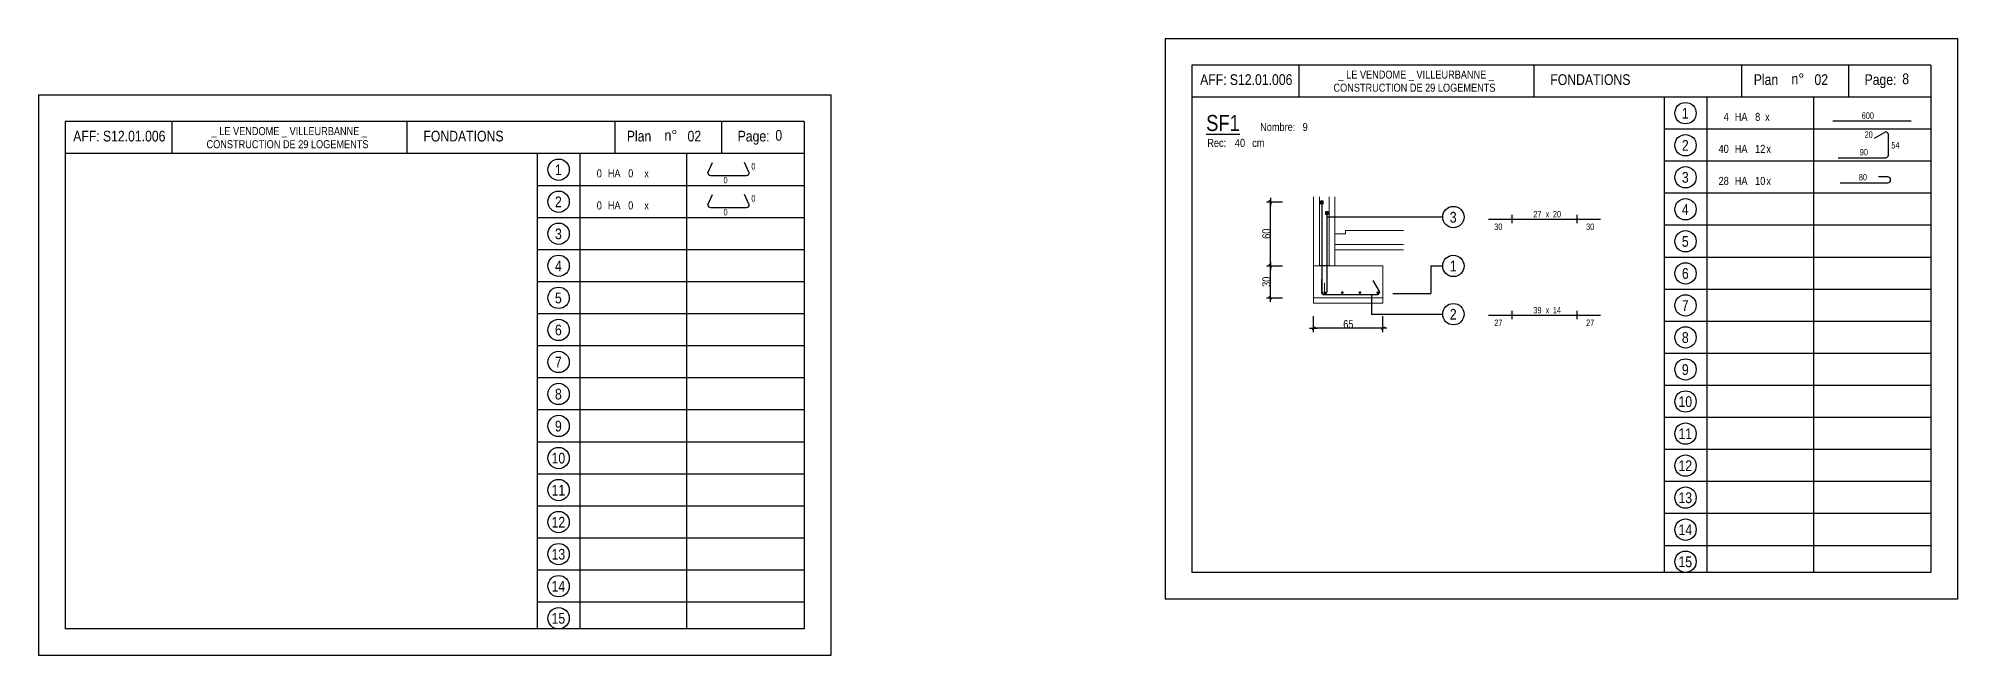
# Model space of a CAD drawing. Header units: centimetres. Extents: x 16433 to 114398, y -50094 to -12305.
# Drawn here: x 81126 to 84723, y -23816 to -22660 of the extents above; entities that cross this region are included whole.
import ezdxf
from ezdxf.enums import TextEntityAlignment as Align

# ---------------------------------------------------------------- set-up
doc = ezdxf.new("R2010")
doc.units = ezdxf.units.CM
doc.header["$LTSCALE"] = 0.5
doc.layers.get('DEFPOINTS').update_dxf_attribs({"linetype": 'CONTINUOUS'})
for name, color, linetype in [('01_cote_gen', 4, 'CONTINUOUS'), ('01_fenetres', 171, 'CONTINUOUS'), ('01_linteaux', 2, 'CONTINUOUS'), ('01_texte', 230, 'CONTINUOUS'), ('AA_COTES', 2, 'CONTINUOUS')]:
    doc.layers.add(name, color=color, linetype=linetype)
doc.layers.add('01_sem', color=42, linetype='CONTINUOUS', lineweight=15)
doc.styles.add('STYLE2', font='ARIALN.TTF')
doc.linetypes.add('ZIGZAG', pattern='A,0.00254,-5.08,[131,ltypeshp.shx,S=5.08,R=0,X=-5.08,Y=0],-10.16,[131,ltypeshp.shx,S=5.08,R=180,X=5.08,Y=0],-5.08', length=20.32254)
doc.dimstyles.new('JB25', dxfattribs={"dimscale": 0.1, "dimtxt": 150, "dimasz": 15, "dimexe": 0.1, "dimexo": 0.1, "dimgap": 0.09, "dimtad": 1, "dimdec": 1, "dimlfac": 0.5, "dimdsep": 46, "dimtxsty": 'STYLE2', "dimblk1": 'BOND_G', "dimblk2": 'BOND_D', "dimsah": 1, "dimcen": 1.5, "dimdle": 0.01, "dimse1": 1, "dimse2": 1, "dimclrd": 4, "dimclre": 2, "dimclrt": 6, "dimazin": 2, "dimtfac": 2.333333, "dimtdec": 1, "dimtix": 1, "dimtmove": 2, "dimatfit": 3, "dimldrblk": 'BOND_G', "dimfxl": 1, "dimtolj": 1, "dimtzin": 0, "dimarcsym": 0})

# ---------------------------------------------------------------- blocks, each defined once
blk = doc.blocks.new('BOND_G')
at = {"layer": 'AA_COTES', "color": 0}
for p, q in [((5, 0), (-5, 0)), ((1.8, 1.8), (-1.8, -1.8)), ((0, -5), (0, 15))]:
    blk.add_line(p, q, dxfattribs=at)
blk = doc.blocks.new('BOND_D')
at = {"layer": 'AA_COTES', "color": 0}
for p, q in [((5, 0), (-5, 0)), ((-1.8, -1.8), (1.8, 1.8)), ((0, 5), (0, -15))]:
    blk.add_line(p, q, dxfattribs=at)
blk = doc.blocks.new('*D4388')
at = {"layer": '01_cote_gen', "color": 4, "linetype": 'Continuous', "lineweight": -2, "transparency": 16777216}
blk.add_line((83435.4, -23144.4), (83435.4, -23087.4), dxfattribs=at)
at = {"layer": 'DEFPOINTS', "color": 0, "linetype": 'Continuous'}
for p in [(83413.8, -23085.9), (83435.4, -23085.9), (83398.8, -23145.9)]:
    blk.add_point(p, dxfattribs=at)
at = {"layer": '01_cote_gen', "color": 4, "linetype": 'Continuous', "lineweight": -2, "transparency": 16777216, "xscale": 1.5, "yscale": 1.5, "zscale": 1.5}
for name, p, rotation in [('BOND_D', (83435.4, -23085.9), 90), ('BOND_G', (83435.4, -23145.9), 270)]:
    blk.add_blockref(name, p, dxfattribs=dict(at, rotation=rotation))
at = {"layer": '01_cote_gen', "color": 6, "linetype": 'Continuous', "lineweight": 0, "transparency": 16777216, "insert": (83427.8, -23115.9), "char_height": 15, "attachment_point": 5, "rotation": 90, "style": 'STYLE2'}
blk.add_mtext('\\A1;30', dxfattribs=at)
blk = doc.blocks.new('*D4389')
at = {"layer": '01_cote_gen', "color": 4, "linetype": 'Continuous', "lineweight": -2, "transparency": 16777216}
blk.add_line((83644.9, -23203), (83517.9, -23203), dxfattribs=at)
at = {"layer": 'DEFPOINTS', "color": 0, "linetype": 'Continuous'}
for p in [(83516.4, -23134.9), (83646.4, -23134.9), (83516.4, -23203)]:
    blk.add_point(p, dxfattribs=at)
at = {"layer": '01_cote_gen', "color": 4, "linetype": 'Continuous', "lineweight": -2, "transparency": 16777216, "xscale": 1.5, "yscale": 1.5, "zscale": 1.5, "rotation": 180}
blk.add_blockref('BOND_D', (83516.4, -23203), dxfattribs=at)
at = {"layer": '01_cote_gen', "color": 4, "linetype": 'Continuous', "lineweight": -2, "transparency": 16777216, "xscale": 1.5, "yscale": 1.5, "zscale": 1.5}
blk.add_blockref('BOND_G', (83646.4, -23203), dxfattribs=at)
at = {"layer": '01_cote_gen', "color": 6, "linetype": 'Continuous', "lineweight": 0, "transparency": 16777216, "insert": (83581.4, -23195.4), "char_height": 15, "attachment_point": 5, "style": 'STYLE2'}
blk.add_mtext('\\A1;65', dxfattribs=at)
blk = doc.blocks.new('*D4390')
at = {"layer": '01_cote_gen', "color": 4, "linetype": 'Continuous', "lineweight": -2, "transparency": 16777216}
blk.add_line((83435.4, -23084.4), (83435.4, -22967.4), dxfattribs=at)
at = {"layer": 'DEFPOINTS', "color": 0, "linetype": 'Continuous'}
for p in [(83435.4, -22965.9), (83480.1, -22965.9), (83510.1, -23085.9)]:
    blk.add_point(p, dxfattribs=at)
at = {"layer": '01_cote_gen', "color": 4, "linetype": 'Continuous', "lineweight": -2, "transparency": 16777216, "xscale": 1.5, "yscale": 1.5, "zscale": 1.5}
for name, p, rotation in [('BOND_D', (83435.4, -22965.9), 90), ('BOND_G', (83435.4, -23085.9), 270)]:
    blk.add_blockref(name, p, dxfattribs=dict(at, rotation=rotation))
at = {"layer": '01_cote_gen', "color": 6, "linetype": 'Continuous', "lineweight": 0, "transparency": 16777216, "insert": (83427.8, -23025.9), "char_height": 15, "attachment_point": 5, "rotation": 90, "style": 'STYLE2'}
blk.add_mtext('\\A1;60', dxfattribs=at)

msp = doc.modelspace()

# ---------------------------------------------------------------- linework, layer by layer
at = {"layer": '01_fenetres', "ltscale": 30}
for p, q in [((84673.395, -22710.106), (83288.395, -22710.106)), ((83288.395, -22710.106), (83288.395, -23660.106)), ((83288.395, -22710.106), (83288.395, -23660.106)), ((83288.395, -22710.106), (83288.395, -23660.106)), ((83488.395, -22710.106), (83488.395, -22770.106)), ((83929.067, -22710.106), (83929.067, -22770.106)), ((84319.262, -22770.106), (84319.262, -22710.106)), ((84519.262, -22770.106), (84519.262, -22710.106)), ((84673.395, -22710.106), (84673.395, -23660.106)), ((84673.395, -22770.106), (83288.395, -22770.106)), ((82561.241, -22815.948), (81176.241, -22815.948)), ((81176.241, -22815.948), (81176.241, -23765.948)), ((81176.241, -22815.948), (81176.241, -23765.948)), ((81176.241, -22815.948), (81176.241, -23765.948)), ((81376.241, -22815.948), (81376.241, -22875.948)), ((81816.913, -22815.948), (81816.913, -22875.948)), ((82207.108, -22875.948), (82207.108, -22815.948)), ((82407.108, -22875.948), (82407.108, -22815.948)), ((82561.241, -22815.948), (82561.241, -23765.948)), ((82561.241, -22875.948), (81176.241, -22875.948)), ((84673.395, -23660.106), (83288.395, -23660.106)), ((82561.241, -23765.948), (81176.241, -23765.948))]:
    msp.add_line(p, q, dxfattribs=at)
at = {"layer": '01_linteaux', "linetype": 'Continuous'}
for p, q in [((84489.248, -22814.178), (84636.36, -22814.178)), ((84588.647, -22835.235), (84566.996, -22847.735)), ((84593.647, -22878.555), (84593.647, -22840.235)), ((82381.013, -22911.727), (82389.708, -22892.502)), ((82458.597, -22911.727), (82449.902, -22892.502)), ((84499.41, -22883.555), (84588.647, -22883.555)), ((82386.013, -22916.727), (82453.597, -22916.727)), ((84503.155, -22930.313), (84592.391, -22930.313)), ((84592.391, -22919.31), (84575.391, -22919.31)), ((82381.013, -22971.727), (82389.708, -22952.502)), ((82386.013, -22976.727), (82453.597, -22976.727)), ((82458.597, -22971.727), (82449.902, -22952.502)), ((83531.782, -22965.851), (83531.782, -23134.851)), ((83540.882, -22985.851), (83540.882, -23134.851)), ((83530.882, -23111.099), (83530.882, -23134.851)), ((83640.363, -23134.851), (83627.863, -23113.2)), ((83536.782, -23139.851), (83635.363, -23139.851))]:
    msp.add_line(p, q, dxfattribs=at)
for centre, radius, start, end in [((84588.647, -22840.235), 5, 0, 90), ((82386.013, -22911.727), 5, 180, 270), ((82453.597, -22911.727), 5, 270, 0), ((84588.647, -22878.555), 5, 270, 0), ((84592.391, -22924.812), 5.502, 270, 90), ((82386.013, -22971.727), 5, 180, 270), ((82453.597, -22971.727), 5, 270, 0), ((83535.882, -23134.851), 5, 180, 270), ((83536.782, -23134.851), 5, 180, 270), ((83535.882, -23134.851), 5, 270, 0), ((83635.363, -23134.851), 5, 270, 0)]:
    msp.add_arc(centre, radius, start, end, dxfattribs=at)
at = {"layer": '01_sem', "lineweight": 0, "ltscale": 7}
for p, q in [((83516.363, -22956.914), (83516.363, -23055.851)), ((83527.363, -22956.914), (83527.363, -23085.851)), ((83545.363, -22956.914), (83545.363, -23085.851)), ((83556.363, -22956.914), (83556.363, -23085.851)), ((83576.363, -23019.851), (83684.561, -23019.851)), ((83576.363, -23019.851), (83576.363, -23025.851)), ((83516.363, -23055.851), (83516.363, -23155.851)), ((83556.363, -23025.851), (83576.363, -23025.851)), ((83556.363, -23045.851), (83684.561, -23045.851)), ((83556.363, -23055.851), (83684.561, -23055.851)), ((83646.363, -23085.851), (83646.363, -23155.851)), ((83516.363, -23145.851), (83646.363, -23145.851)), ((83516.363, -23155.851), (83646.363, -23155.851))]:
    msp.add_line(p, q, dxfattribs=at)
at = {"layer": '01_sem', "linetype": 'Continuous', "lineweight": 0}
for p, q in [((83527.363, -23085.851), (83516.363, -23085.851)), ((83545.363, -23085.851), (83646.363, -23085.851)), ((83537.061, -23136.228), (83537.061, -23117.783))]:
    msp.add_line(p, q, dxfattribs=at)
at = {"layer": '01_texte', "ltscale": 30}
for p, q in [((83238.395, -22660.106), (83238.395, -23710.106)), ((83238.395, -22660.106), (84723.395, -22660.106)), ((84723.395, -22660.106), (84723.395, -23710.106)), ((84723.395, -22660.106), (84723.395, -23710.106)), ((81126.241, -22765.948), (81126.241, -23815.948)), ((81126.241, -22765.948), (82611.241, -22765.948)), ((82611.241, -22765.948), (82611.241, -23815.948)), ((82611.241, -22765.948), (82611.241, -23815.948)), ((84173.395, -22770.106), (84173.395, -23660.106)), ((84253.395, -22770.106), (84253.395, -23660.106)), ((84453.395, -22770.106), (84453.395, -23660.106)), ((84673.395, -22830.106), (84173.395, -22830.106)), ((82061.241, -22875.948), (82061.241, -23765.948)), ((82141.241, -22875.948), (82141.241, -23765.948)), ((82341.241, -22875.948), (82341.241, -23765.948)), ((84673.395, -22890.106), (84173.395, -22890.106)), ((82561.241, -22935.948), (82061.241, -22935.948)), ((83529.936, -22970.767), (83529.936, -22964.502)), ((83529.936, -22964.502), (83533.673, -22964.502)), ((83533.673, -22964.502), (83533.673, -22970.767)), ((83539.013, -22990.767), (83539.013, -22984.502)), ((83539.013, -22984.502), (83542.751, -22984.502)), ((83542.751, -22984.502), (83542.751, -22990.767)), ((84673.395, -22950.106), (84173.395, -22950.106)), ((82561.241, -22995.948), (82061.241, -22995.948)), ((84673.395, -23010.106), (84173.395, -23010.106)), ((82561.241, -23055.948), (82061.241, -23055.948)), ((84673.395, -23070.106), (84173.395, -23070.106)), ((82561.241, -23115.948), (82061.241, -23115.948)), ((84673.395, -23130.106), (84173.395, -23130.106)), ((82561.241, -23175.948), (82061.241, -23175.948)), ((84673.395, -23190.106), (84173.395, -23190.106)), ((82561.241, -23235.948), (82061.241, -23235.948)), ((84673.395, -23250.106), (84173.395, -23250.106)), ((82561.241, -23295.948), (82061.241, -23295.948)), ((84673.395, -23310.106), (84173.395, -23310.106)), ((82561.241, -23355.948), (82061.241, -23355.948)), ((84673.395, -23370.106), (84173.395, -23370.106)), ((82561.241, -23415.948), (82061.241, -23415.948)), ((84673.395, -23430.106), (84173.395, -23430.106)), ((82561.241, -23475.948), (82061.241, -23475.948)), ((84673.395, -23490.106), (84173.395, -23490.106)), ((82561.241, -23535.948), (82061.241, -23535.948)), ((84673.395, -23550.106), (84173.395, -23550.106)), ((82561.241, -23595.948), (82061.241, -23595.948)), ((84673.395, -23610.106), (84173.395, -23610.106)), ((82561.241, -23655.948), (82061.241, -23655.948)), ((82561.241, -23715.948), (82061.241, -23715.948)), ((84723.395, -23710.106), (83238.395, -23710.106)), ((82611.241, -23815.948), (81126.241, -23815.948))]:
    msp.add_line(p, q, dxfattribs=at)
at = {"layer": '01_texte', "linetype": 'Continuous'}
for p, q in [((83758.449, -22994.744), (83540.882, -22994.744)), ((83844.157, -22998.457), (84053.791, -22998.457)), ((83887.979, -22990.324), (83887.979, -23006.267)), ((84009.97, -22990.324), (84009.97, -23006.267)), ((83736.155, -23086.104), (83758.449, -23086.104)), ((83736.155, -23086.104), (83736.155, -23137.757)), ((83624.955, -23139.851), (83624.955, -23176.545)), ((83664.926, -23137.757), (83736.155, -23137.757)), ((83624.955, -23176.545), (83758.449, -23176.545)), ((83844.157, -23178.271), (84053.791, -23178.271)), ((83887.979, -23170.138), (83887.979, -23186.081)), ((84009.97, -23170.138), (84009.97, -23186.081))]:
    msp.add_line(p, q, dxfattribs=at)
at = {"layer": '01_texte', "linetype": 'ZIGZAG', "ltscale": 0.5}
msp.add_line((83545.363, -23085.851), (83527.363, -23085.851), dxfattribs=at)
at = {"layer": '01_texte', "const_width": 2.5, "flags": 128}
for points in [[(83535.811, -23136.228, 1), (83538.311, -23136.228, 1)], [(83568.811, -23136.228, 1), (83571.311, -23136.228, 1)], [(83601.811, -23136.228, 1), (83604.311, -23136.228, 1)], [(83635.293, -23136.228, 1), (83637.793, -23136.228, 1)]]:
    msp.add_lwpolyline(points, format="xyb", close=True, dxfattribs=at)
at = {"layer": '01_texte'}
for centre in [(84213.395, -22800.106), (84213.395, -22860.106), (82101.241, -22905.948), (84213.395, -22920.106), (82101.241, -22965.948), (83778.449, -22994.744), (84213.395, -22980.106), (82101.241, -23025.948), (84213.395, -23040.106), (82101.241, -23085.948), (83778.449, -23086.104), (84213.395, -23100.106), (82101.241, -23145.948), (83778.449, -23176.545), (84213.395, -23160.106), (82101.241, -23205.948), (84213.395, -23220.106), (82101.241, -23265.948), (84213.395, -23280.106), (82101.241, -23325.948), (84213.395, -23340.106), (82101.241, -23385.948), (84213.395, -23400.106), (82101.241, -23445.948), (84213.395, -23460.106), (82101.241, -23505.948), (84213.395, -23520.106), (82101.241, -23565.948), (84213.395, -23580.106), (82101.241, -23625.948), (84213.395, -23640.106), (82101.241, -23685.948), (82101.241, -23745.948)]:
    msp.add_circle(centre, 20, dxfattribs=at)

# ---------------------------------------------------------------- texts
at = {"layer": '01_texte', "style": 'STYLE2'}
for s, height, p in [('AFF:', 20, (83303.69, -22747.257)), ('S12.01.006', 20, (83359.355, -22747.257)), ('_ LE VENDOME _ VILLEURBANNE _', 15, (83563.091, -22735.39)), ('FONDATIONS', 20, (83960.012, -22747.257)), ('Plan', 20, (84341.307, -22747.257)), ('n%%D', 20, (84411.992, -22745.815)), ('  02', 20, (84442.335, -22747.257)), ('Page:', 20, (84548.976, -22747.257)), ('8', 20, (84619.661, -22745.815)), ('CONSTRUCTION DE 29 LOGEMENTS', 15, (83553.573, -22759.89)), ('%%USF1', 30, (83314.972, -22833.497)), ('HA', 15, (84305.686, -22814.508)), ('8', 15, (84343.854, -22814.508)), ('600', 12, (84543.631, -22810.688)), ('AFF:', 20, (81191.536, -22853.099)), ('S12.01.006', 20, (81247.2, -22853.099)), ('_ LE VENDOME _ VILLEURBANNE _', 15, (81450.937, -22841.232)), ('FONDATIONS', 20, (81847.858, -22853.099)), ('Plan', 20, (82229.153, -22853.099)), ('n%%D', 20, (82299.838, -22851.657)), ('  02', 20, (82330.181, -22853.099)), ('Page:', 20, (82436.822, -22853.099)), ('0', 20, (82507.507, -22851.657)), ('Nombre:', 15, (83416.17, -22833.497)), ('9', 15, (83495.793, -22833.497)), ('20', 12, (84549.08, -22846.284)), ('CONSTRUCTION DE 29 LOGEMENTS', 15, (81441.419, -22865.732)), ('Rec:', 15, (83317.026, -22863.279)), ('cm', 15, (83401.273, -22863.279)), ('HA', 15, (84305.686, -22874.508)), ('12', 15, (84343.854, -22874.508)), ('90', 12, (84540.052, -22879.22)), ('54', 12, (84599.204, -22866.245)), ('HA', 15, (82193.531, -22920.35)), ('0', 15, (82231.7, -22920.35)), ('x', 15, (82261.8, -22920.35)), ('0', 12, (82462.583, -22905.772)), ('80', 12, (84538.221, -22925.978)), ('0', 12, (82410.382, -22931.619)), ('HA', 15, (84305.686, -22934.508)), ('10', 15, (84343.854, -22934.508)), ('HA', 15, (82193.531, -22980.35)), ('0', 15, (82231.7, -22980.35)), ('x', 15, (82261.8, -22980.35)), ('0', 12, (82410.382, -22991.619)), ('0', 12, (82462.583, -22965.772)), ('20', 12, (83964.83, -22995.221)), ('30', 12, (83854.784, -23018.874)), ('x ', 12, (83951.281, -22995.221)), ('30', 12, (84027.074, -23018.874)), ('14', 12, (83964.83, -23175.035)), ('27', 12, (83854.784, -23198.688)), ('x ', 12, (83951.281, -23175.035)), ('27', 12, (84027.074, -23198.688))]:
    msp.add_text(s, height=height, dxfattribs=at).set_placement(p)
for s, p in [('1', (84212.991, -22800.332)), ('2', (84212.991, -22860.332)), ('1', (82100.837, -22906.174)), ('3', (84212.991, -22920.332)), ('2', (82100.837, -22966.174)), ('3', (83778.045, -22994.97)), ('4', (84212.991, -22980.332)), ('3', (82100.837, -23026.174)), ('5', (84212.991, -23040.332)), ('4', (82100.837, -23086.174)), ('1', (83778.045, -23086.33)), ('6', (84212.991, -23100.332)), ('5', (82100.837, -23146.174)), ('7', (84212.991, -23160.332)), ('6', (82100.837, -23206.174)), ('2', (83778.045, -23176.77)), ('8', (84212.991, -23220.332)), ('7', (82100.837, -23266.174)), ('9', (84212.991, -23280.332)), ('8', (82100.837, -23326.174)), ('10', (84212.991, -23340.332)), ('9', (82100.837, -23386.174)), ('11', (84212.991, -23400.332)), ('10', (82100.837, -23446.174)), ('12', (84212.991, -23460.332)), ('11', (82100.837, -23506.174)), ('13', (84212.991, -23520.332)), ('12', (82100.837, -23566.174)), ('14', (84212.991, -23580.332)), ('13', (82100.837, -23626.174)), ('15', (84212.991, -23640.332)), ('14', (82100.837, -23686.174)), ('15', (82100.837, -23746.174))]:
    msp.add_text(s, height=20, dxfattribs=at).set_placement(p, align=Align.MIDDLE_CENTER)
for s, height, p in [('4', 15, (84294.484, -22814.508)), ('40', 15, (83387.917, -22863.279)), ('40', 15, (84294.484, -22874.508)), ('0', 15, (82182.33, -22920.35)), ('28', 15, (84294.484, -22934.508)), ('0', 15, (82182.33, -22980.35)), ('27', 12, (83943.539, -22995.221)), ('39', 12, (83943.539, -23175.035))]:
    msp.add_text(s, height=height, dxfattribs=at).set_placement(p, align=Align.RIGHT)
for s, p in [('x', (84366.879, -22814.508)), (' x', (84366.879, -22874.508)), (' x', (84366.879, -22934.508))]:
    msp.add_text(s, height=15, dxfattribs=at).set_placement(p, align=Align.CENTER)

# ---------------------------------------------------------------- dimensions: what is measured, and where the dimension line sits
at = {"layer": '01_cote_gen', "linetype": 'Continuous', "lineweight": 0}
for base, p1, p2, picture, middle in [((83435.435, -22965.851), (83510.063, -23085.851), (83480.063, -22965.851), '*D4390', (83427.768, -23025.851)), ((83435.435, -23085.851), (83398.756, -23145.851), (83413.756, -23085.851), '*D4388', (83427.768, -23115.851))]:
    dim = msp.add_linear_dim(base=base, p1=p1, p2=p2, angle=90, dimstyle='JB25', dxfattribs=at)
    dim.commit()
    dim.dimension.update_dxf_attribs({"geometry": picture, "text_midpoint": middle})
dim = msp.add_linear_dim(base=(83516.363, -23203.037), p1=(83646.363, -23134.851), p2=(83516.363, -23134.851), dimstyle='JB25', dxfattribs=at)
dim.commit()
dim.dimension.update_dxf_attribs({"geometry": '*D4389', "text_midpoint": (83581.363, -23195.369)})

doc.saveas('drawing.dxf')
